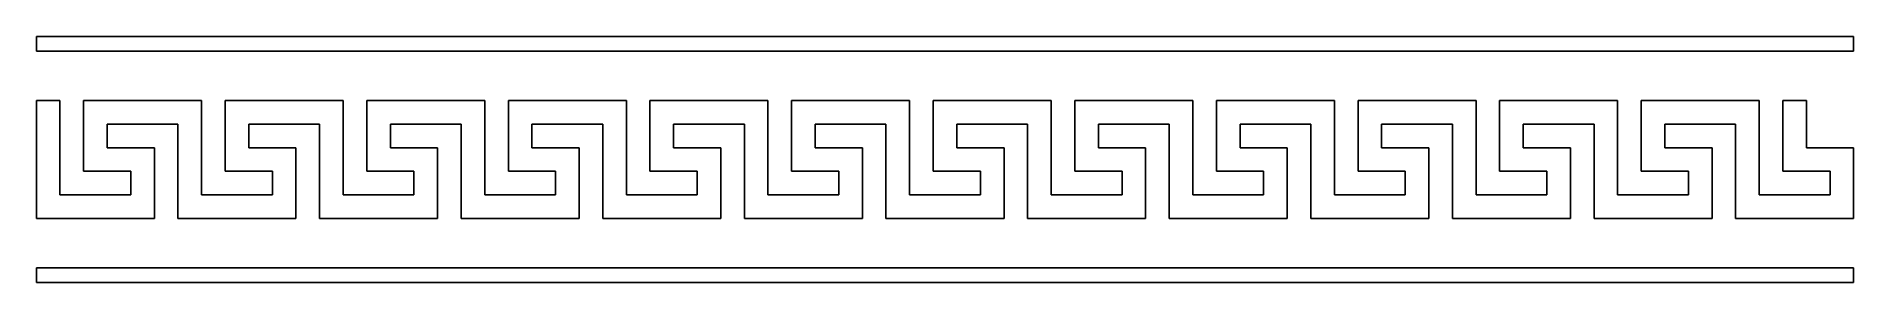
# Model space of a CAD drawing. Extents: x 0 to 370, y 0 to 50.
import ezdxf

# ---------------------------------------------------------------- set-up
doc = ezdxf.new("R2010")
doc.units = 0
doc.layers.add('WHITE', color=7, linetype='CONTINUOUS')

msp = doc.modelspace()

# ---------------------------------------------------------------- linework, layer by layer
at = {"layer": 'WHITE', "linetype": 'CONTINUOUS'}
for p, q in [((0, 50), (369.6, 50)), ((0, 47), (0, 50)), ((369.6, 50), (369.6, 47)), ((369.6, 47), (0, 47)), ((4.8, 37), (0, 37)), ((0, 37), (0, 13)), ((4.8, 17.8), (4.8, 37)), ((33.6, 37), (9.6, 37)), ((9.6, 37), (9.6, 22.6)), ((33.6, 17.8), (33.6, 37)), ((62.4, 37), (38.4, 37)), ((38.4, 37), (38.4, 22.6)), ((62.4, 17.8), (62.4, 37)), ((91.2, 37), (67.2, 37)), ((67.2, 37), (67.2, 22.6)), ((91.2, 17.8), (91.2, 37)), ((120, 37), (96, 37)), ((96, 37), (96, 22.6)), ((120, 17.8), (120, 37)), ((148.8, 37), (124.8, 37)), ((124.8, 37), (124.8, 22.6)), ((148.8, 17.8), (148.8, 37)), ((177.6, 37), (153.6, 37)), ((153.6, 37), (153.6, 22.6)), ((177.6, 17.8), (177.6, 37)), ((206.4, 37), (182.4, 37)), ((182.4, 37), (182.4, 22.6)), ((206.4, 17.8), (206.4, 37)), ((235.2, 37), (211.2, 37)), ((211.2, 37), (211.2, 22.6)), ((235.2, 17.8), (235.2, 37)), ((264, 37), (240, 37)), ((240, 37), (240, 22.6)), ((264, 17.8), (264, 37)), ((292.8, 37), (268.8, 37)), ((268.8, 37), (268.8, 22.6)), ((292.8, 17.8), (292.8, 37)), ((321.6, 37), (297.6, 37)), ((297.6, 37), (297.6, 22.6)), ((321.6, 17.8), (321.6, 37)), ((350.4, 37), (326.4, 37)), ((326.4, 37), (326.4, 22.6)), ((350.4, 17.8), (350.4, 37)), ((360, 37), (355.2, 37)), ((355.2, 37), (355.2, 22.6)), ((360, 27.4), (360, 37)), ((14.4, 27.4), (14.4, 32.2)), ((14.4, 32.2), (28.8, 32.2)), ((28.8, 32.2), (28.8, 13)), ((43.2, 27.4), (43.2, 32.2)), ((43.2, 32.2), (57.6, 32.2)), ((57.6, 32.2), (57.6, 13)), ((72, 27.4), (72, 32.2)), ((72, 32.2), (86.4, 32.2)), ((86.4, 32.2), (86.4, 13)), ((100.8, 27.4), (100.8, 32.2)), ((100.8, 32.2), (115.2, 32.2)), ((115.2, 32.2), (115.2, 13)), ((129.6, 27.4), (129.6, 32.2)), ((129.6, 32.2), (144, 32.2)), ((144, 32.2), (144, 13)), ((158.4, 27.4), (158.4, 32.2)), ((158.4, 32.2), (172.8, 32.2)), ((172.8, 32.2), (172.8, 13)), ((187.2, 27.4), (187.2, 32.2)), ((187.2, 32.2), (201.6, 32.2)), ((201.6, 32.2), (201.6, 13)), ((216, 27.4), (216, 32.2)), ((216, 32.2), (230.4, 32.2)), ((230.4, 32.2), (230.4, 13)), ((244.8, 27.4), (244.8, 32.2)), ((244.8, 32.2), (259.2, 32.2)), ((259.2, 32.2), (259.2, 13)), ((273.6, 27.4), (273.6, 32.2)), ((273.6, 32.2), (288, 32.2)), ((288, 32.2), (288, 13)), ((302.4, 27.4), (302.4, 32.2)), ((302.4, 32.2), (316.8, 32.2)), ((316.8, 32.2), (316.8, 13)), ((331.2, 27.4), (331.2, 32.2)), ((331.2, 32.2), (345.6, 32.2)), ((345.6, 32.2), (345.6, 13)), ((24, 27.4), (14.4, 27.4)), ((24, 13), (24, 27.4)), ((52.8, 27.4), (43.2, 27.4)), ((52.8, 13), (52.8, 27.4)), ((81.6, 27.4), (72, 27.4)), ((81.6, 13), (81.6, 27.4)), ((110.4, 27.4), (100.8, 27.4)), ((110.4, 13), (110.4, 27.4)), ((139.2, 27.4), (129.6, 27.4)), ((139.2, 13), (139.2, 27.4)), ((168, 27.4), (158.4, 27.4)), ((168, 13), (168, 27.4)), ((196.8, 27.4), (187.2, 27.4)), ((196.8, 13), (196.8, 27.4)), ((225.6, 27.4), (216, 27.4)), ((225.6, 13), (225.6, 27.4)), ((254.4, 27.4), (244.8, 27.4)), ((254.4, 13), (254.4, 27.4)), ((283.2, 27.4), (273.6, 27.4)), ((283.2, 13), (283.2, 27.4)), ((312, 27.4), (302.4, 27.4)), ((312, 13), (312, 27.4)), ((340.8, 27.4), (331.2, 27.4)), ((340.8, 13), (340.8, 27.4)), ((369.6, 27.4), (360, 27.4)), ((369.6, 13), (369.6, 27.4)), ((9.6, 22.6), (19.2, 22.6)), ((19.2, 22.6), (19.2, 17.8)), ((38.4, 22.6), (48, 22.6)), ((48, 22.6), (48, 17.8)), ((67.2, 22.6), (76.8, 22.6)), ((76.8, 22.6), (76.8, 17.8)), ((96, 22.6), (105.6, 22.6)), ((105.6, 22.6), (105.6, 17.8)), ((124.8, 22.6), (134.4, 22.6)), ((134.4, 22.6), (134.4, 17.8)), ((153.6, 22.6), (163.2, 22.6)), ((163.2, 22.6), (163.2, 17.8)), ((182.4, 22.6), (192, 22.6)), ((192, 22.6), (192, 17.8)), ((211.2, 22.6), (220.8, 22.6)), ((220.8, 22.6), (220.8, 17.8)), ((240, 22.6), (249.6, 22.6)), ((249.6, 22.6), (249.6, 17.8)), ((268.8, 22.6), (278.4, 22.6)), ((278.4, 22.6), (278.4, 17.8)), ((297.6, 22.6), (307.2, 22.6)), ((307.2, 22.6), (307.2, 17.8)), ((326.4, 22.6), (336, 22.6)), ((336, 22.6), (336, 17.8)), ((355.2, 22.6), (364.8, 22.6)), ((364.8, 22.6), (364.8, 17.8)), ((19.2, 17.8), (4.8, 17.8)), ((48, 17.8), (33.6, 17.8)), ((76.8, 17.8), (62.4, 17.8)), ((105.6, 17.8), (91.2, 17.8)), ((134.4, 17.8), (120, 17.8)), ((163.2, 17.8), (148.8, 17.8)), ((192, 17.8), (177.6, 17.8)), ((220.8, 17.8), (206.4, 17.8)), ((249.6, 17.8), (235.2, 17.8)), ((278.4, 17.8), (264, 17.8)), ((307.2, 17.8), (292.8, 17.8)), ((336, 17.8), (321.6, 17.8)), ((364.8, 17.8), (350.4, 17.8)), ((0, 13), (24, 13)), ((28.8, 13), (52.8, 13)), ((57.6, 13), (81.6, 13)), ((86.4, 13), (110.4, 13)), ((115.2, 13), (139.2, 13)), ((144, 13), (168, 13)), ((172.8, 13), (196.8, 13)), ((201.6, 13), (225.6, 13)), ((230.4, 13), (254.4, 13)), ((259.2, 13), (283.2, 13)), ((288, 13), (312, 13)), ((316.8, 13), (340.8, 13)), ((345.6, 13), (369.6, 13)), ((0, 3), (369.6, 3)), ((0, 0), (0, 3)), ((369.6, 0), (0, 0)), ((369.6, 3), (369.6, 0))]:
    msp.add_line(p, q, dxfattribs=at)

doc.saveas('drawing.dxf')
